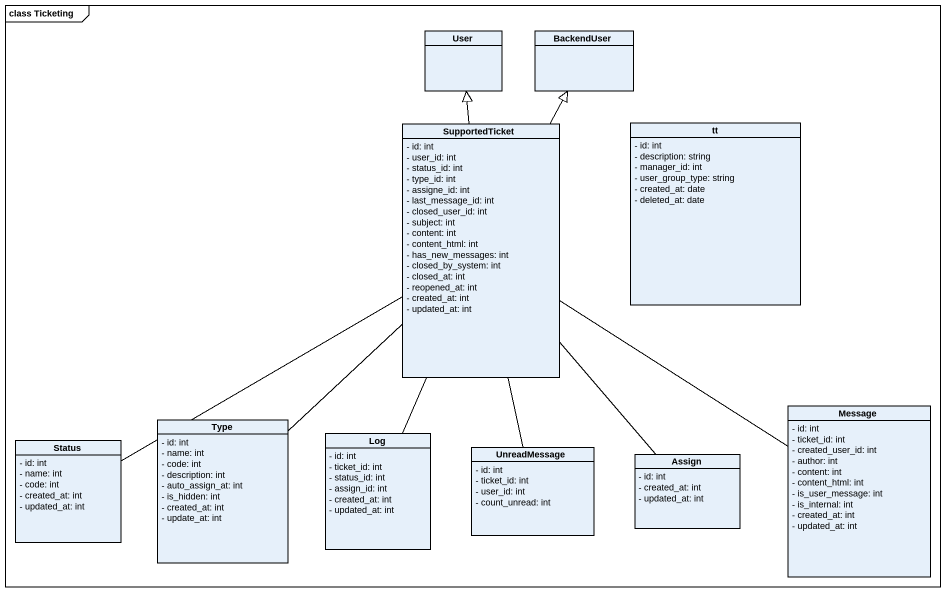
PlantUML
@startuml
mainframe class Ticketing
hide circle
hide empty members
skinparam classAttributeIconSize 0
class User
class BackendUser
class SupportedTicket {
  - id: int
  - user_id: int
  - status_id: int
  - type_id: int
  - assigne_id: int
  - last_message_id: int
  - closed_user_id: int
  - subject: int
  - content: int
  - content_html: int
  - has_new_messages: int
  - closed_by_system: int
  - closed_at: int
  - reopened_at: int
  - created_at: int
  - updated_at: int
}
class tt {
  - id: int
  - description: string
  - manager_id: int
  - user_group_type: string
  - created_at: date
  - deleted_at: date
}
class Message {
  - id: int
  - ticket_id: int
  - created_user_id: int
  - author: int
  - content: int
  - content_html: int
  - is_user_message: int
  - is_internal: int
  - created_at: int
  - updated_at: int
}
class Status {
  - id: int
  - name: int
  - code: int
  - created_at: int
  - updated_at: int
}
class Type {
  - id: int
  - name: int
  - code: int
  - description: int
  - auto_assign_at: int
  - is_hidden: int
  - created_at: int
  - update_at: int
}
class Log {
  - id: int
  - ticket_id: int
  - status_id: int
  - assign_id: int
  - created_at: int
  - updated_at: int
}
class UnreadMessage {
  - id: int
  - ticket_id: int
  - user_id: int
  - count_unread: int
}
class Assign {
  - id: int
  - created_at: int
  - updated_at: int
}
SupportedTicket -up-|> User
SupportedTicket -up-|> BackendUser
Message -up- SupportedTicket
Status -right- SupportedTicket
Type -up- SupportedTicket
Log -up- SupportedTicket
UnreadMessage -up- SupportedTicket
Assign -up- SupportedTicket
@enduml
